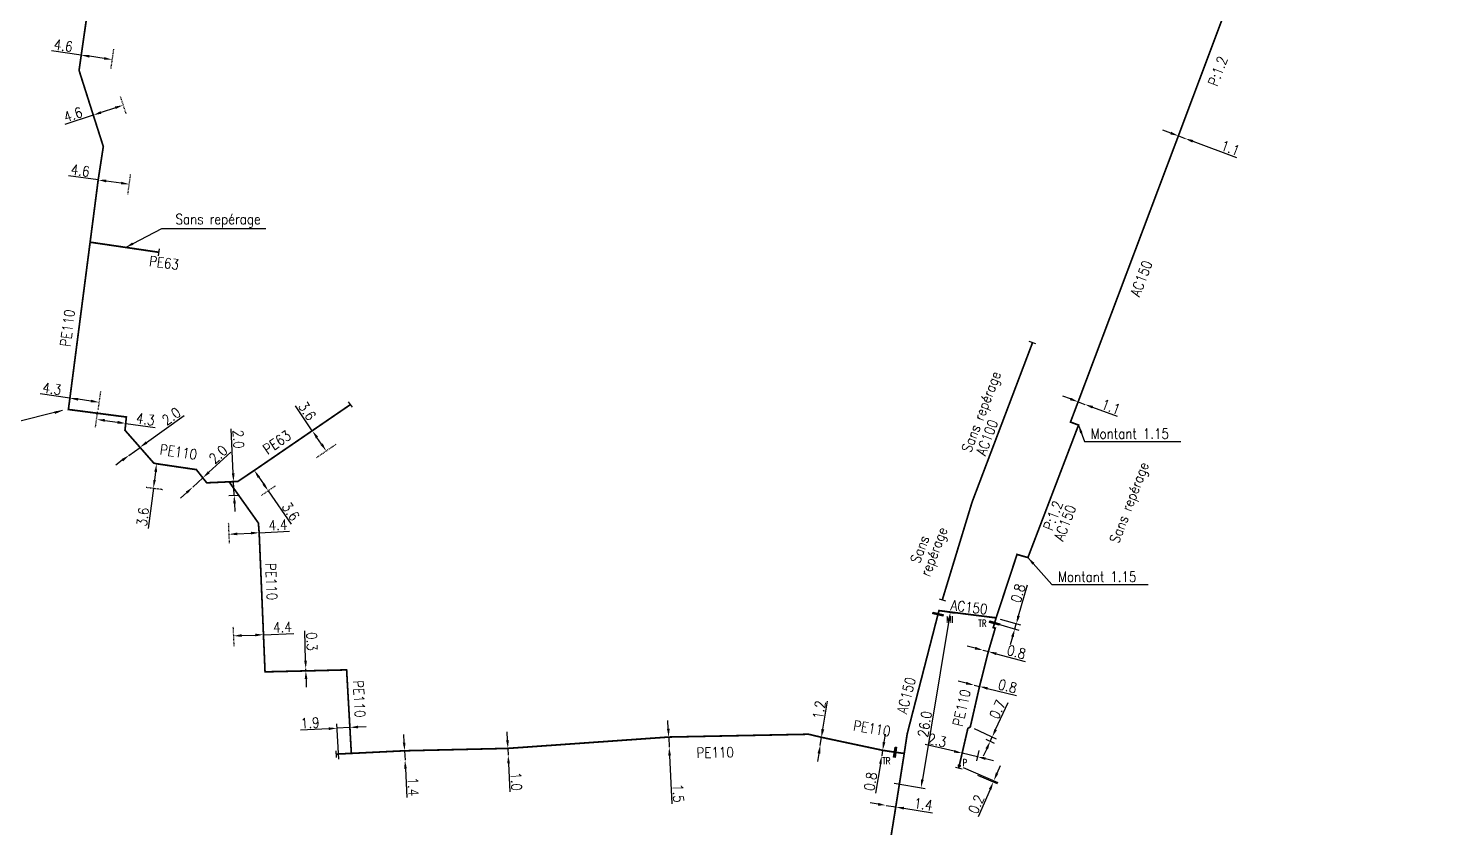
# Model space of a CAD drawing. Header units: millimetres. Extents: x 113999 to 115000, y 123996 to 125006.
# Drawn here: x 114332.1 to 114540.8, y 124607 to 124723.9 of the extents above; entities that cross this region are included whole.
import ezdxf
from ezdxf.enums import TextEntityAlignment as Align

# ---------------------------------------------------------------- set-up
doc = ezdxf.new("R2010")
doc.units = ezdxf.units.MM
doc.header["$PDMODE"] = 34
for name, pattern in [('DASHED', [0.75, 0.5, -0.25]), ('L_25_AP', [2000, 1000, 1000]), ('L_25_PE', [2000, 1000, 1000])]:
    doc.linetypes.add(name, pattern=pattern)
doc.layers.get('0').update_dxf_attribs({"linetype": 'CONTINUOUS'})
doc.layers.get('Defpoints').update_dxf_attribs({"linetype": 'CONTINUOUS'})
for name, color, linetype in [('L_150', 1, 'CONTINUOUS'), ('L_300', 7, 'CONTINUOUS'), ('L_340', 7, 'CONTINUOUS')]:
    doc.layers.add(name, color=color, linetype=linetype)
doc.styles.add('G_ROMANS', font='ROMANS.SHX', dxfattribs={"width": 0.75})
doc.styles.get("Standard").update_dxf_attribs({"font": 'romans.shx', "width": 0.85})
doc.dimstyles.get("Standard").update_dxf_attribs({"dimtxt": 1.5, "dimasz": 1.2, "dimexe": 0.625, "dimexo": 0.625, "dimgap": 0.25, "dimtad": 1, "dimdec": 1, "dimzin": 0, "dimdsep": 46, "dimtxsty": 'Standard', "dimcen": -0.5, "dimadec": 0, "dimazin": 0, "dimtfac": 1, "dimtdec": 1, "dimtmove": 0, "dimatfit": 3, "dimfxl": 0, "dimtolj": 1, "dimtzin": 0, "dimarcsym": 0})

# ---------------------------------------------------------------- blocks, each defined once
blk = doc.blocks.new('L_340_19')
at = {"linetype": 'Continuous'}
blk.add_hatch(color=0, dxfattribs=at).paths.add_polyline_path([(0.12, 0.75), (-0.12, 0.75), (-0.12, -0.75), (0.12, -0.75)])
at = {"color": 0, "linetype": 'Continuous'}
blk.add_lwpolyline([(-0.12, 0.75), (0.12, 0.75), (0.12, -0.75), (-0.12, -0.75)], close=True, dxfattribs=at)
at = {"color": 0, "linetype": 'Continuous', "width": 0.75}
for tag, height, flags, p in [('TR', 1, 8, (0, 1.98)), ('DEF_LEG', 1.2, 3, (0, -5)), ('DEF_COUP', 1.2, 3, (0, -7.5)), ('DEF_TYPE', 1.2, 3, (0, -10))]:
    blk.add_attdef(tag, text='', height=height, dxfattribs=dict(at, flags=flags)).set_placement(p, align=Align.MIDDLE)
blk = doc.blocks.new('*D99')
at = {"layer": 'Defpoints', "color": 0, "linetype": 'Continuous', "transparency": 16777216}
for p in [(114500.4, 124708.15), (114501.39, 124707.78), (114501.39, 124707.78)]:
    blk.add_point(p, dxfattribs=at)
at = {"layer": 'L_150', "color": 0, "linetype": 'Continuous', "lineweight": -2, "transparency": 16777216}
for p, q in [((114499.28, 124708.57), (114498.15, 124708.99)), ((114500.4, 124708.15), (114501.39, 124707.78)), ((114502.51, 124707.36), (114508.9, 124704.97))]:
    blk.add_line(p, q, dxfattribs=at)
at = {"layer": 'L_150', "color": 0, "linetype": 'Continuous', "transparency": 16777216}
for points in [[(114499.35, 124708.76), (114499.21, 124708.38), (114500.4, 124708.15)], [(114502.58, 124707.55), (114502.44, 124707.17), (114501.39, 124707.78)]]:
    blk.add_solid(points, dxfattribs=at)
at = {"layer": 'L_150', "color": 0, "linetype": 'Continuous', "transparency": 16777216, "insert": (114508.02, 124706.37), "char_height": 1.5, "attachment_point": 5, "rotation": 339.5306}
blk.add_mtext('\\A1;1.1', dxfattribs=at)
blk = doc.blocks.new('*D100')
at = {"layer": 'Defpoints', "color": 0, "linetype": 'Continuous', "transparency": 16777216}
for p in [(114485.73, 124669.24), (114486.71, 124668.87), (114486.71, 124668.87)]:
    blk.add_point(p, dxfattribs=at)
at = {"layer": 'L_150', "color": 0, "linetype": 'Continuous', "lineweight": -2, "transparency": 16777216}
for p, q in [((114484.6, 124669.66), (114483.48, 124670.07)), ((114485.73, 124669.24), (114486.71, 124668.87)), ((114487.84, 124668.45), (114491.42, 124667.12))]:
    blk.add_line(p, q, dxfattribs=at)
at = {"layer": 'L_150', "color": 0, "linetype": 'Continuous', "transparency": 16777216}
for points in [[(114484.67, 124669.84), (114484.53, 124669.47), (114485.73, 124669.24)], [(114487.91, 124668.64), (114487.77, 124668.27), (114486.71, 124668.87)]]:
    blk.add_solid(points, dxfattribs=at)
at = {"layer": 'L_150', "color": 0, "linetype": 'Continuous', "transparency": 16777216, "insert": (114490.54, 124668.51), "char_height": 1.5, "attachment_point": 5, "rotation": 339.5904}
blk.add_mtext('\\A1;1.1', dxfattribs=at)
blk = doc.blocks.new('*D101')
at = {"layer": 'Defpoints', "color": 0, "linetype": 'Continuous', "transparency": 16777216}
for p in [(114473.5, 124636.87), (114473.73, 124637.63), (114476.46, 124636.01)]:
    blk.add_point(p, dxfattribs=at)
at = {"layer": 'L_150', "color": 0, "linetype": 'Continuous', "lineweight": -2, "transparency": 16777216}
for p, q in [((114477.01, 124637.92), (114478.34, 124642.47)), ((114474.1, 124636.69), (114477.06, 124635.83)), ((114474.32, 124637.45), (114477.28, 124636.59)), ((114476.46, 124636.01), (114476.68, 124636.77)), ((114476.12, 124634.85), (114475.78, 124633.7))]:
    blk.add_line(p, q, dxfattribs=at)
at = {"layer": 'L_150', "color": 0, "linetype": 'Continuous', "transparency": 16777216}
for points in [[(114476.82, 124637.98), (114477.21, 124637.86), (114476.68, 124636.77)], [(114475.93, 124634.91), (114476.31, 124634.8), (114476.46, 124636.01)]]:
    blk.add_solid(points, dxfattribs=at)
at = {"layer": 'L_150', "color": 0, "linetype": 'Continuous', "transparency": 16777216, "insert": (114476.94, 124641.23), "char_height": 1.5, "attachment_point": 5, "rotation": 73.7339}
blk.add_mtext('\\A1;0.8', dxfattribs=at)
blk = doc.blocks.new('*D102')
at = {"layer": 'Defpoints', "color": 0, "linetype": 'Continuous', "transparency": 16777216}
for p in [(114465.36, 124638.69), (114458.18, 124613.53), (114462.74, 124612.77)]:
    blk.add_point(p, dxfattribs=at)
at = {"layer": 'L_150', "color": 0, "linetype": 'Continuous', "lineweight": -2, "transparency": 16777216}
for p, q in [((114465.98, 124638.59), (114467.64, 124638.31)), ((114466.82, 124637.23), (114462.94, 124613.96)), ((114458.8, 124613.43), (114463.36, 124612.67))]:
    blk.add_line(p, q, dxfattribs=at)
at = {"layer": 'L_150', "color": 0, "linetype": 'Continuous', "transparency": 16777216}
for points in [[(114466.63, 124637.27), (114467.02, 124637.2), (114467.02, 124638.42)], [(114462.74, 124613.99), (114463.13, 124613.92), (114462.74, 124612.77)]]:
    blk.add_solid(points, dxfattribs=at)
at = {"layer": 'L_150', "color": 0, "linetype": 'Continuous', "transparency": 16777216, "insert": (114463.28, 124622.08), "char_height": 1.5, "attachment_point": 5, "rotation": 80.5178}
blk.add_mtext('\\A1;26.0', dxfattribs=at)
blk = doc.blocks.new('*D103')
at = {"layer": 'Defpoints', "color": 0, "linetype": 'Continuous', "transparency": 16777216}
for p in [(114457.65, 124610.18), (114457.65, 124610.18), (114459.04, 124609.96)]:
    blk.add_point(p, dxfattribs=at)
at = {"layer": 'L_150', "color": 0, "linetype": 'Continuous', "lineweight": -2, "transparency": 16777216}
for p, q in [((114456.47, 124610.37), (114455.28, 124610.55)), ((114457.65, 124610.18), (114459.04, 124609.96)), ((114460.22, 124609.78), (114464.42, 124609.12))]:
    blk.add_line(p, q, dxfattribs=at)
at = {"layer": 'L_150', "color": 0, "linetype": 'Continuous', "transparency": 16777216}
for points in [[(114456.5, 124610.56), (114456.44, 124610.17), (114457.65, 124610.18)], [(114460.25, 124609.98), (114460.19, 124609.58), (114459.04, 124609.96)]]:
    blk.add_solid(points, dxfattribs=at)
at = {"layer": 'L_150', "color": 0, "linetype": 'Continuous', "transparency": 16777216, "insert": (114463.07, 124610.35), "char_height": 1.5, "attachment_point": 5, "rotation": 351.0971}
blk.add_mtext('\\A1;1.4', dxfattribs=at)
blk = doc.blocks.new('L_340_07')
at = {"color": 0, "linetype": 'Continuous', "const_width": 0.25, "flags": 128}
blk.add_lwpolyline([(0, 0), (0.35, 0)], dxfattribs=at)
at = {"color": 0, "linetype": 'Continuous', "flags": 128}
blk.add_lwpolyline([(0.35, -0.5), (0.35, 0.5)], dxfattribs=at)
at = {"color": 0, "linetype": 'Continuous', "width": 0.75, "flags": 3}
for tag, p in [('DEF_LEG', (0.72, -3.47)), ('DEF_COUP', (0.72, -5.97)), ('DEF_TYPE', (0.72, -8.47))]:
    blk.add_attdef(tag, text='', height=1.2, dxfattribs=at).set_placement(p, align=Align.MIDDLE)
blk = doc.blocks.new('L_340_16')
at = {"linetype": 'Continuous'}
blk.add_hatch(color=0, dxfattribs=at).paths.add_polyline_path([(0.125, 0.75), (-0.125, 0.75), (-0.125, -0.75), (0.125, -0.75)])
at = {"color": 0, "linetype": 'Continuous'}
blk.add_lwpolyline([(-0.125, 0.75), (0.125, 0.75), (0.125, -0.75), (-0.125, -0.75)], close=True, dxfattribs=at)
at = {"color": 0, "linetype": 'Continuous', "width": 0.75}
for tag, height, flags, p in [('MI', 1, 8, (0, 2.5)), ('DEF_LEG', 1.2, 3, (0, -5)), ('DEF_COUP', 1.2, 3, (0, -7.5)), ('DEF_TYPE', 1.2, 3, (0, -10))]:
    blk.add_attdef(tag, text='', height=height, dxfattribs=dict(at, flags=flags)).set_placement(p, align=Align.MIDDLE)
blk = doc.blocks.new('*D182')
at = {"layer": 'Defpoints', "color": 0, "linetype": 'Continuous', "ltscale": 0.5, "transparency": 16777216}
for p in [(114448.17, 124620.15), (114447.98, 124618.96), (114447.98, 124618.96)]:
    blk.add_point(p, dxfattribs=at)
at = {"layer": 'L_150', "color": 0, "linetype": 'Continuous', "lineweight": -2, "ltscale": 0.5, "transparency": 16777216}
for p, q in [((114448.37, 124621.33), (114449.06, 124625.46)), ((114447.98, 124618.96), (114448.17, 124620.15)), ((114447.78, 124617.78), (114447.58, 124616.6))]:
    blk.add_line(p, q, dxfattribs=at)
at = {"layer": 'L_150', "color": 0, "linetype": 'Continuous', "ltscale": 0.5, "transparency": 16777216}
for points in [[(114448.17, 124621.36), (114448.57, 124621.3), (114448.17, 124620.15)], [(114447.58, 124617.81), (114447.98, 124617.75), (114447.98, 124618.96)]]:
    blk.add_solid(points, dxfattribs=at)
at = {"layer": 'L_150', "color": 0, "linetype": 'Continuous', "ltscale": 0.5, "transparency": 16777216, "insert": (114447.83, 124624.15), "char_height": 1.5, "attachment_point": 5, "rotation": 80.5178}
blk.add_mtext('\\A1;1.2', dxfattribs=at)
blk = doc.blocks.new('*D183')
at = {"layer": 'Defpoints', "color": 0, "linetype": 'Continuous', "transparency": 16777216}
for p in [(114457.12, 124618.25), (114456.99, 124617.46), (114456.99, 124617.46)]:
    blk.add_point(p, dxfattribs=at)
at = {"layer": 'L_150', "color": 0, "linetype": 'Continuous', "lineweight": -2, "transparency": 16777216}
for p, q in [((114457.32, 124619.43), (114457.52, 124620.61)), ((114457.12, 124618.25), (114456.99, 124617.46)), ((114456.79, 124616.27), (114456.07, 124611.96))]:
    blk.add_line(p, q, dxfattribs=at)
at = {"layer": 'L_150', "color": 0, "linetype": 'Continuous', "transparency": 16777216}
for points in [[(114457.12, 124619.46), (114457.52, 124619.4), (114457.12, 124618.25)], [(114456.6, 124616.31), (114456.99, 124616.24), (114456.99, 124617.46)]]:
    blk.add_solid(points, dxfattribs=at)
at = {"layer": 'L_150', "color": 0, "linetype": 'Continuous', "transparency": 16777216, "insert": (114455.35, 124613.69), "char_height": 1.5, "attachment_point": 5, "rotation": 80.5178}
blk.add_mtext('\\A1;0.8', dxfattribs=at)
blk = doc.blocks.new('*D184')
at = {"layer": 'Defpoints', "color": 0, "linetype": 'Continuous', "ltscale": 0.5, "transparency": 16777216}
for p in [(114402.27, 124618.53), (114402.32, 124617.53), (114402.32, 124617.53)]:
    blk.add_point(p, dxfattribs=at)
at = {"layer": 'L_150', "color": 0, "linetype": 'Continuous', "lineweight": -2, "ltscale": 0.5, "transparency": 16777216}
for p, q in [((114402.21, 124619.73), (114402.15, 124620.93)), ((114402.27, 124618.53), (114402.32, 124617.53)), ((114402.37, 124616.33), (114402.58, 124612.15))]:
    blk.add_line(p, q, dxfattribs=at)
at = {"layer": 'L_150', "color": 0, "linetype": 'Continuous', "ltscale": 0.5, "transparency": 16777216}
for points in [[(114402.41, 124619.74), (114402.01, 124619.72), (114402.27, 124618.53)], [(114402.57, 124616.34), (114402.17, 124616.32), (114402.32, 124617.53)]]:
    blk.add_solid(points, dxfattribs=at)
at = {"layer": 'L_150', "color": 0, "linetype": 'Continuous', "ltscale": 0.5, "transparency": 16777216, "insert": (114403.51, 124613.69), "char_height": 1.5, "attachment_point": 5, "rotation": 272.8216}
blk.add_mtext('\\A1;1.0', dxfattribs=at)
blk = doc.blocks.new('*D185')
at = {"layer": 'Defpoints', "color": 0, "linetype": 'Continuous', "ltscale": 0.5, "transparency": 16777216}
for p in [(114425.81, 124620.19), (114425.88, 124618.69), (114425.88, 124618.69)]:
    blk.add_point(p, dxfattribs=at)
at = {"layer": 'L_150', "color": 0, "linetype": 'Continuous', "lineweight": -2, "ltscale": 0.5, "transparency": 16777216}
for p, q in [((114425.75, 124621.39), (114425.69, 124622.59)), ((114425.81, 124620.19), (114425.88, 124618.69)), ((114425.94, 124617.49), (114426.27, 124610.43))]:
    blk.add_line(p, q, dxfattribs=at)
at = {"layer": 'L_150', "color": 0, "linetype": 'Continuous', "ltscale": 0.5, "transparency": 16777216}
for points in [[(114425.95, 124621.4), (114425.55, 124621.38), (114425.81, 124620.19)], [(114426.14, 124617.5), (114425.74, 124617.48), (114425.88, 124618.69)]]:
    blk.add_solid(points, dxfattribs=at)
at = {"layer": 'L_150', "color": 0, "linetype": 'Continuous', "ltscale": 0.5, "transparency": 16777216, "insert": (114427.2, 124611.97), "char_height": 1.5, "attachment_point": 5, "rotation": 272.7178}
blk.add_mtext('\\A1;1.5', dxfattribs=at)
blk = doc.blocks.new('*D186')
at = {"layer": 'Defpoints', "color": 0, "linetype": 'Continuous', "ltscale": 0.5, "transparency": 16777216}
for p in [(114387.15, 124618.18), (114387.22, 124616.79), (114387.22, 124616.79)]:
    blk.add_point(p, dxfattribs=at)
at = {"layer": 'L_150', "color": 0, "linetype": 'Continuous', "lineweight": -2, "ltscale": 0.5, "transparency": 16777216}
for p, q in [((114387.09, 124619.38), (114387.03, 124620.58)), ((114386.53, 124618.15), (114386.53, 124618.15)), ((114387.15, 124618.18), (114387.22, 124616.79)), ((114386.59, 124616.76), (114386.59, 124616.76)), ((114387.28, 124615.59), (114387.49, 124611.34))]:
    blk.add_line(p, q, dxfattribs=at)
at = {"layer": 'L_150', "color": 0, "linetype": 'Continuous', "ltscale": 0.5, "transparency": 16777216}
for points in [[(114387.29, 124619.39), (114386.89, 124619.37), (114387.15, 124618.18)], [(114387.48, 124615.6), (114387.08, 124615.58), (114387.22, 124616.79)]]:
    blk.add_solid(points, dxfattribs=at)
at = {"layer": 'L_150', "color": 0, "linetype": 'Continuous', "ltscale": 0.5, "transparency": 16777216, "insert": (114388.41, 124612.92), "char_height": 1.5, "attachment_point": 5, "rotation": 272.8216}
blk.add_mtext('\\A1;1.4', dxfattribs=at)
blk = doc.blocks.new('*D187')
at = {"layer": 'Defpoints', "color": 0, "linetype": 'Continuous', "ltscale": 0.5, "transparency": 16777216}
for p in [(114378.67, 124630.02), (114377.25, 124621.48), (114377.55, 124616.31)]:
    blk.add_point(p, dxfattribs=at)
at = {"layer": 'L_150', "color": 0, "linetype": 'Continuous', "lineweight": -2, "ltscale": 0.5, "transparency": 16777216}
for p, q in [((114378.7, 124629.4), (114379.19, 124620.97)), ((114377.51, 124616.93), (114377.22, 124622.11)), ((114380.35, 124621.66), (114381.55, 124621.73)), ((114376.05, 124621.41), (114371.93, 124621.18)), ((114379.15, 124621.59), (114377.25, 124621.48))]:
    blk.add_line(p, q, dxfattribs=at)
at = {"layer": 'L_150', "color": 0, "linetype": 'Continuous', "ltscale": 0.5, "transparency": 16777216}
for points in [[(114380.34, 124621.86), (114380.36, 124621.46), (114379.15, 124621.59)], [(114376.04, 124621.61), (114376.07, 124621.21), (114377.25, 124621.48)]]:
    blk.add_solid(points, dxfattribs=at)
at = {"layer": 'L_150', "color": 0, "linetype": 'Continuous', "ltscale": 0.5, "transparency": 16777216, "insert": (114373.33, 124622.26), "char_height": 1.5, "attachment_point": 5, "rotation": 3.2629}
blk.add_mtext('\\A1;1.9', dxfattribs=at)
blk = doc.blocks.new('*D188')
at = {"layer": 'Defpoints', "color": 0, "linetype": 'Continuous', "ltscale": 0.5, "transparency": 16777216}
for p in [(114372.69, 124630.17), (114372.69, 124630.17), (114372.7, 124629.87)]:
    blk.add_point(p, dxfattribs=at)
at = {"layer": 'L_150', "color": 0, "linetype": 'Continuous', "lineweight": -2, "ltscale": 0.5, "transparency": 16777216}
for p, q in [((114372.66, 124631.37), (114372.55, 124635.74)), ((114372.7, 124629.87), (114372.69, 124630.17)), ((114372.73, 124628.67), (114372.76, 124627.48))]:
    blk.add_line(p, q, dxfattribs=at)
at = {"layer": 'L_150', "color": 0, "linetype": 'Continuous', "ltscale": 0.5, "transparency": 16777216}
for points in [[(114372.86, 124631.38), (114372.46, 124631.37), (114372.69, 124630.17)], [(114372.93, 124628.68), (114372.53, 124628.67), (114372.7, 124629.87)]]:
    blk.add_solid(points, dxfattribs=at)
at = {"layer": 'L_150', "color": 0, "linetype": 'Continuous', "ltscale": 0.5, "transparency": 16777216, "insert": (114373.59, 124634.18), "char_height": 1.5, "attachment_point": 5, "rotation": 271.4111}
blk.add_mtext('\\A1;0.3', dxfattribs=at)
blk = doc.blocks.new('*D191')
at = {"layer": 'Defpoints', "color": 0, "linetype": 'Continuous', "ltscale": 0.5, "transparency": 16777216}
for p in [(114339.83, 124719.97), (114344.38, 124719.31), (114344.38, 124719.31)]:
    blk.add_point(p, dxfattribs=at)
at = {"layer": 'L_150', "color": 0, "linetype": 'Continuous', "lineweight": -2, "ltscale": 0.5, "transparency": 16777216}
for p, q in [((114339.83, 124719.97), (114335.5, 124720.59)), ((114339.92, 124720.59), (114339.92, 124720.59)), ((114343.19, 124719.48), (114341.02, 124719.8)), ((114344.47, 124719.93), (114344.47, 124719.93))]:
    blk.add_line(p, q, dxfattribs=at)
at = {"layer": 'L_150', "color": 0, "linetype": 'Continuous', "ltscale": 0.5, "transparency": 16777216}
for points in [[(114341.04, 124719.99), (114340.99, 124719.6), (114339.83, 124719.97)], [(114343.22, 124719.68), (114343.16, 124719.29), (114344.38, 124719.31)]]:
    blk.add_solid(points, dxfattribs=at)
at = {"layer": 'L_150', "color": 0, "linetype": 'Continuous', "ltscale": 0.5, "transparency": 16777216, "insert": (114337.21, 124721.35), "char_height": 1.5, "attachment_point": 5, "rotation": 351.8241}
blk.add_mtext('\\A1;4.6', dxfattribs=at)
blk = doc.blocks.new('*D192')
at = {"layer": 'Defpoints', "color": 0, "linetype": 'Continuous', "ltscale": 0.5, "transparency": 16777216}
for p in [(114345.96, 124712.64), (114345.96, 124712.64), (114341.59, 124711.2)]:
    blk.add_point(p, dxfattribs=at)
at = {"layer": 'L_150', "color": 0, "linetype": 'Continuous', "lineweight": -2, "ltscale": 0.5, "transparency": 16777216}
for p, q in [((114344.82, 124712.27), (114342.73, 124711.58)), ((114341.59, 124711.2), (114337.44, 124709.82))]:
    blk.add_line(p, q, dxfattribs=at)
at = {"layer": 'L_150', "color": 0, "linetype": 'Continuous', "ltscale": 0.5, "transparency": 16777216}
for points in [[(114342.67, 124711.77), (114342.79, 124711.39), (114341.59, 124711.2)], [(114344.76, 124712.46), (114344.88, 124712.08), (114345.96, 124712.64)]]:
    blk.add_solid(points, dxfattribs=at)
at = {"layer": 'L_150', "color": 0, "linetype": 'Continuous', "ltscale": 0.5, "transparency": 16777216, "insert": (114338.63, 124711.27), "char_height": 1.5, "attachment_point": 5, "rotation": 18.3134}
blk.add_mtext('\\A1;4.6', dxfattribs=at)
blk = doc.blocks.new('*D193')
at = {"layer": 'Defpoints', "color": 0, "linetype": 'Continuous', "ltscale": 0.5, "transparency": 16777216}
for p in [(114342.31, 124701.71), (114346.86, 124701.08), (114346.86, 124701.08)]:
    blk.add_point(p, dxfattribs=at)
at = {"layer": 'L_150', "color": 0, "linetype": 'Continuous', "lineweight": -2, "ltscale": 0.5, "transparency": 16777216}
for p, q in [((114342.31, 124701.71), (114337.98, 124702.31)), ((114342.39, 124702.33), (114342.39, 124702.33)), ((114345.67, 124701.24), (114343.5, 124701.54)), ((114346.95, 124701.7), (114346.95, 124701.7))]:
    blk.add_line(p, q, dxfattribs=at)
at = {"layer": 'L_150', "color": 0, "linetype": 'Continuous', "ltscale": 0.5, "transparency": 16777216}
for points in [[(114343.52, 124701.74), (114343.47, 124701.35), (114342.31, 124701.71)], [(114345.7, 124701.44), (114345.65, 124701.04), (114346.86, 124701.08)]]:
    blk.add_solid(points, dxfattribs=at)
at = {"layer": 'L_150', "color": 0, "linetype": 'Continuous', "ltscale": 0.5, "transparency": 16777216, "insert": (114339.69, 124703.08), "char_height": 1.5, "attachment_point": 5, "rotation": 352.0999}
blk.add_mtext('\\A1;4.6', dxfattribs=at)
blk = doc.blocks.new('*D194')
at = {"layer": 'Defpoints', "color": 0, "linetype": 'Continuous', "ltscale": 0.5, "transparency": 16777216}
for p in [(114338.17, 124669.78), (114342.43, 124669.18), (114342.43, 124669.18)]:
    blk.add_point(p, dxfattribs=at)
at = {"layer": 'L_150', "color": 0, "linetype": 'Continuous', "lineweight": -2, "ltscale": 0.5, "transparency": 16777216}
for p, q in [((114338.17, 124669.78), (114333.84, 124670.39)), ((114341.24, 124669.35), (114339.36, 124669.61))]:
    blk.add_line(p, q, dxfattribs=at)
at = {"layer": 'L_150', "color": 0, "linetype": 'Continuous', "ltscale": 0.5, "transparency": 16777216}
for points in [[(114339.39, 124669.81), (114339.33, 124669.41), (114338.17, 124669.78)], [(114341.27, 124669.55), (114341.21, 124669.15), (114342.43, 124669.18)]]:
    blk.add_solid(points, dxfattribs=at)
at = {"layer": 'L_150', "color": 0, "linetype": 'Continuous', "ltscale": 0.5, "transparency": 16777216, "insert": (114335.55, 124671.16), "char_height": 1.5, "attachment_point": 5, "rotation": 352.0105}
blk.add_mtext('\\A1;4.3', dxfattribs=at)
blk = doc.blocks.new('*D195')
at = {"layer": 'Defpoints', "color": 0, "linetype": 'Continuous', "ltscale": 0.5, "transparency": 16777216}
for p in [(114342.08, 124666.68), (114342.08, 124666.68), (114346.34, 124666.08)]:
    blk.add_point(p, dxfattribs=at)
at = {"layer": 'L_150', "color": 0, "linetype": 'Continuous', "lineweight": -2, "ltscale": 0.5, "transparency": 16777216}
for p, q in [((114343.27, 124666.51), (114345.15, 124666.25)), ((114346.34, 124666.08), (114350.66, 124665.48))]:
    blk.add_line(p, q, dxfattribs=at)
at = {"layer": 'L_150', "color": 0, "linetype": 'Continuous', "ltscale": 0.5, "transparency": 16777216}
for points in [[(114343.29, 124666.71), (114343.24, 124666.32), (114342.08, 124666.68)], [(114345.18, 124666.45), (114345.12, 124666.05), (114346.34, 124666.08)]]:
    blk.add_solid(points, dxfattribs=at)
at = {"layer": 'L_150', "color": 0, "linetype": 'Continuous', "ltscale": 0.5, "transparency": 16777216, "insert": (114349.23, 124666.69), "char_height": 1.5, "attachment_point": 5, "rotation": 352.0105}
blk.add_mtext('\\A1;4.3', dxfattribs=at)
blk = doc.blocks.new('*D196')
at = {"layer": 'Defpoints', "color": 0, "linetype": 'Continuous', "transparency": 16777216}
for p in [(114346.81, 124661.4), (114346.81, 124661.4), (114348.43, 124662.58)]:
    blk.add_point(p, dxfattribs=at)
at = {"layer": 'L_150', "color": 0, "linetype": 'Continuous', "lineweight": -2, "transparency": 16777216}
for p, q in [((114349.4, 124663.28), (114354.88, 124667.25)), ((114346.81, 124661.4), (114348.43, 124662.58)), ((114345.84, 124660.7), (114344.87, 124659.99))]:
    blk.add_line(p, q, dxfattribs=at)
at = {"layer": 'L_150', "color": 0, "linetype": 'Continuous', "transparency": 16777216}
for points in [[(114349.28, 124663.44), (114349.52, 124663.12), (114348.43, 124662.58)], [(114345.72, 124660.86), (114345.96, 124660.54), (114346.81, 124661.4)]]:
    blk.add_solid(points, dxfattribs=at)
at = {"layer": 'L_150', "color": 0, "linetype": 'Continuous', "transparency": 16777216, "insert": (114353.01, 124667.13), "char_height": 1.5, "attachment_point": 5, "rotation": 35.9442}
blk.add_mtext('\\A1;2.0', dxfattribs=at)
blk = doc.blocks.new('*D197')
at = {"layer": 'Defpoints', "color": 0, "linetype": 'Continuous', "ltscale": 0.5, "transparency": 16777216}
for p in [(114350.86, 124660.18), (114350.4, 124656.61), (114350.4, 124656.61)]:
    blk.add_point(p, dxfattribs=at)
at = {"layer": 'L_150', "color": 0, "linetype": 'Continuous', "lineweight": -2, "ltscale": 0.5, "transparency": 16777216}
for p, q in [((114350.71, 124658.99), (114350.55, 124657.8)), ((114350.4, 124656.61), (114349.63, 124650.71))]:
    blk.add_line(p, q, dxfattribs=at)
at = {"layer": 'L_150', "color": 0, "linetype": 'Continuous', "ltscale": 0.5, "transparency": 16777216}
for points in [[(114350.51, 124659.02), (114350.91, 124658.97), (114350.86, 124660.18)], [(114350.36, 124657.83), (114350.75, 124657.78), (114350.4, 124656.61)]]:
    blk.add_solid(points, dxfattribs=at)
at = {"layer": 'L_150', "color": 0, "linetype": 'Continuous', "ltscale": 0.5, "transparency": 16777216, "insert": (114348.84, 124652.41), "char_height": 1.5, "attachment_point": 5, "rotation": 82.5595}
blk.add_mtext('\\A1;3.6', dxfattribs=at)
blk = doc.blocks.new('*D198')
at = {"layer": 'Defpoints', "color": 0, "linetype": 'Continuous', "transparency": 16777216}
for p in [(114357.62, 124658.12), (114356.15, 124656.77), (114356.15, 124656.77)]:
    blk.add_point(p, dxfattribs=at)
at = {"layer": 'L_150', "color": 0, "linetype": 'Continuous', "lineweight": -2, "transparency": 16777216}
for p, q in [((114358.5, 124658.93), (114361.72, 124661.89)), ((114356.15, 124656.77), (114357.62, 124658.12)), ((114355.26, 124655.96), (114354.38, 124655.14))]:
    blk.add_line(p, q, dxfattribs=at)
at = {"layer": 'L_150', "color": 0, "linetype": 'Continuous', "transparency": 16777216}
for points in [[(114358.37, 124659.08), (114358.64, 124658.79), (114357.62, 124658.12)], [(114355.13, 124656.1), (114355.4, 124655.81), (114356.15, 124656.77)]]:
    blk.add_solid(points, dxfattribs=at)
at = {"layer": 'L_150', "color": 0, "linetype": 'Continuous', "transparency": 16777216, "insert": (114359.88, 124661.55), "char_height": 1.5, "attachment_point": 5, "rotation": 42.5787}
blk.add_mtext('\\A1;2.0', dxfattribs=at)
blk = doc.blocks.new('*D199')
at = {"layer": 'Defpoints', "color": 0, "linetype": 'Continuous', "ltscale": 0.5, "transparency": 16777216}
for p in [(114360.7, 124657.5), (114360.79, 124655.5), (114362.21, 124655.57)]:
    blk.add_point(p, dxfattribs=at)
at = {"layer": 'L_150', "color": 0, "linetype": 'Continuous', "lineweight": -2, "ltscale": 0.5, "transparency": 16777216}
for p, q in [((114362.07, 124658.76), (114361.77, 124665.3)), ((114361.33, 124657.53), (114362.75, 124657.59)), ((114362.21, 124655.57), (114362.12, 124657.57)), ((114361.42, 124655.53), (114362.84, 124655.6)), ((114362.27, 124654.37), (114362.32, 124653.17))]:
    blk.add_line(p, q, dxfattribs=at)
at = {"layer": 'L_150', "color": 0, "linetype": 'Continuous', "ltscale": 0.5, "transparency": 16777216}
for points in [[(114362.27, 124658.77), (114361.87, 124658.76), (114362.12, 124657.57)], [(114362.47, 124654.38), (114362.07, 124654.36), (114362.21, 124655.57)]]:
    blk.add_solid(points, dxfattribs=at)
at = {"layer": 'L_150', "color": 0, "linetype": 'Continuous', "ltscale": 0.5, "transparency": 16777216, "insert": (114362.84, 124663.76), "char_height": 1.5, "attachment_point": 5, "rotation": 272.6305}
blk.add_mtext('\\A1;2.0', dxfattribs=at)
blk = doc.blocks.new('*D200')
at = {"layer": 'Defpoints', "color": 0, "linetype": 'Continuous', "ltscale": 0.5, "transparency": 16777216}
for p in [(114365.15, 124659.2), (114367.19, 124656.23), (114367.19, 124656.23)]:
    blk.add_point(p, dxfattribs=at)
at = {"layer": 'L_150', "color": 0, "linetype": 'Continuous', "lineweight": -2, "ltscale": 0.5, "transparency": 16777216}
for p, q in [((114365.83, 124658.21), (114366.51, 124657.22)), ((114367.19, 124656.23), (114370.56, 124651.32))]:
    blk.add_line(p, q, dxfattribs=at)
at = {"layer": 'L_150', "color": 0, "linetype": 'Continuous', "ltscale": 0.5, "transparency": 16777216}
for points in [[(114366, 124658.32), (114365.67, 124658.1), (114365.15, 124659.2)], [(114366.68, 124657.33), (114366.35, 124657.11), (114367.19, 124656.23)]]:
    blk.add_solid(points, dxfattribs=at)
at = {"layer": 'L_150', "color": 0, "linetype": 'Continuous', "ltscale": 0.5, "transparency": 16777216, "insert": (114370.49, 124653.19), "char_height": 1.5, "attachment_point": 5, "rotation": 304.4287}
blk.add_mtext('\\A1;3.6', dxfattribs=at)
blk = doc.blocks.new('*D201')
at = {"layer": 'Defpoints', "color": 0, "linetype": 'Continuous', "ltscale": 0.5, "transparency": 16777216}
for p in [(114373.65, 124665.02), (114375.68, 124662.05), (114375.68, 124662.05)]:
    blk.add_point(p, dxfattribs=at)
at = {"layer": 'L_150', "color": 0, "linetype": 'Continuous', "lineweight": -2, "ltscale": 0.5, "transparency": 16777216}
for p, q in [((114373.65, 124665.02), (114371.18, 124668.63)), ((114375.01, 124663.04), (114374.33, 124664.03))]:
    blk.add_line(p, q, dxfattribs=at)
at = {"layer": 'L_150', "color": 0, "linetype": 'Continuous', "ltscale": 0.5, "transparency": 16777216}
for points in [[(114374.49, 124664.15), (114374.16, 124663.92), (114373.65, 124665.02)], [(114375.17, 124663.16), (114374.84, 124662.93), (114375.68, 124662.05)]]:
    blk.add_solid(points, dxfattribs=at)
at = {"layer": 'L_150', "color": 0, "linetype": 'Continuous', "ltscale": 0.5, "transparency": 16777216, "insert": (114372.9, 124667.89), "char_height": 1.5, "attachment_point": 5, "rotation": 304.4287}
blk.add_mtext('\\A1;3.6', dxfattribs=at)
blk = doc.blocks.new('*D202')
at = {"layer": 'Defpoints', "color": 0, "linetype": 'Continuous', "ltscale": 0.5, "transparency": 16777216}
for p in [(114361.47, 124649.86), (114361.47, 124649.86), (114365.87, 124650.09)]:
    blk.add_point(p, dxfattribs=at)
at = {"layer": 'L_150', "color": 0, "linetype": 'Continuous', "lineweight": -2, "ltscale": 0.5, "transparency": 16777216}
for p, q in [((114362.67, 124649.92), (114364.67, 124650.03)), ((114365.87, 124650.09), (114370.29, 124650.31))]:
    blk.add_line(p, q, dxfattribs=at)
at = {"layer": 'L_150', "color": 0, "linetype": 'Continuous', "ltscale": 0.5, "transparency": 16777216}
for points in [[(114362.66, 124650.12), (114362.68, 124649.72), (114361.47, 124649.86)], [(114364.66, 124650.23), (114364.68, 124649.83), (114365.87, 124650.09)]]:
    blk.add_solid(points, dxfattribs=at)
at = {"layer": 'L_150', "color": 0, "linetype": 'Continuous', "ltscale": 0.5, "transparency": 16777216, "insert": (114368.63, 124651.23), "char_height": 1.5, "attachment_point": 5, "rotation": 2.917}
blk.add_mtext('\\A1;4.4', dxfattribs=at)
blk = doc.blocks.new('*D203')
at = {"layer": 'Defpoints', "color": 0, "linetype": 'Continuous', "ltscale": 0.5, "transparency": 16777216}
for p in [(114362.1, 124634.99), (114362.1, 124634.99), (114366.5, 124635.17)]:
    blk.add_point(p, dxfattribs=at)
at = {"layer": 'L_150', "color": 0, "linetype": 'Continuous', "lineweight": -2, "ltscale": 0.5, "transparency": 16777216}
for p, q in [((114362.07, 124635.61), (114362.07, 124635.61)), ((114363.3, 124635.04), (114365.3, 124635.12)), ((114366.47, 124635.79), (114366.47, 124635.79)), ((114366.5, 124635.17), (114370.92, 124635.35))]:
    blk.add_line(p, q, dxfattribs=at)
at = {"layer": 'L_150', "color": 0, "linetype": 'Continuous', "ltscale": 0.5, "transparency": 16777216}
for points in [[(114363.29, 124635.24), (114363.31, 124634.84), (114362.1, 124634.99)], [(114365.29, 124635.32), (114365.31, 124634.92), (114366.5, 124635.17)]]:
    blk.add_solid(points, dxfattribs=at)
at = {"layer": 'L_150', "color": 0, "linetype": 'Continuous', "ltscale": 0.5, "transparency": 16777216, "insert": (114369.27, 124636.28), "char_height": 1.5, "attachment_point": 5, "rotation": 2.3744}
blk.add_mtext('\\A1;4.4', dxfattribs=at)
blk = doc.blocks.new('*D482')
at = {"layer": 'Defpoints', "color": 0, "linetype": 'Continuous', "transparency": 16777216}
for p in [(114469.11, 124619.37), (114471.35, 124618.85), (114470.99, 124617.31)]:
    blk.add_point(p, dxfattribs=at)
at = {"layer": 'L_150', "color": 0, "linetype": 'Continuous', "lineweight": -2, "transparency": 16777216}
for p, q in [((114467.59, 124618.1), (114463.33, 124619.08)), ((114468.97, 124618.76), (114468.61, 124617.22)), ((114470.99, 124617.31), (114468.75, 124617.83)), ((114471.21, 124618.24), (114470.85, 124616.7)), ((114472.16, 124617.03), (114473.33, 124616.76))]:
    blk.add_line(p, q, dxfattribs=at)
at = {"layer": 'L_150', "color": 0, "linetype": 'Continuous', "transparency": 16777216}
for points in [[(114467.63, 124618.29), (114467.54, 124617.9), (114468.75, 124617.83)], [(114472.21, 124617.23), (114472.12, 124616.84), (114470.99, 124617.31)]]:
    blk.add_solid(points, dxfattribs=at)
at = {"layer": 'L_150', "color": 0, "linetype": 'Continuous', "transparency": 16777216, "insert": (114465.1, 124619.7), "char_height": 1.5, "attachment_point": 5, "rotation": 346.937}
blk.add_mtext('\\A1;2.3', dxfattribs=at)
blk = doc.blocks.new('*D483')
at = {"layer": 'Defpoints', "color": 0, "linetype": 'Continuous', "transparency": 16777216}
for p in [(114468.33, 124615.99), (114470.43, 124614.87), (114473.32, 124613.62)]:
    blk.add_point(p, dxfattribs=at)
at = {"layer": 'L_340', "color": 0, "linetype": 'Continuous', "lineweight": -2, "transparency": 16777216}
for p, q in [((114468.9, 124615.74), (114473.97, 124613.55)), ((114473.87, 124614.9), (114474.35, 124616.01)), ((114471, 124614.62), (114473.89, 124613.37)), ((114473.39, 124613.8), (114473.32, 124613.62)), ((114472.84, 124612.52), (114471.11, 124608.5))]:
    blk.add_line(p, q, dxfattribs=at)
at = {"layer": 'L_340', "color": 0, "linetype": 'Continuous', "transparency": 16777216}
for points in [[(114472.66, 124612.6), (114473.02, 124612.44), (114473.32, 124613.62)], [(114473.69, 124614.98), (114474.05, 124614.82), (114473.39, 124613.8)]]:
    blk.add_solid(points, dxfattribs=at)
at = {"layer": 'L_340', "color": 0, "linetype": 'Continuous', "transparency": 16777216, "insert": (114470.82, 124610.36), "char_height": 1.5, "attachment_point": 5, "rotation": 66.6484}
blk.add_mtext('\\A1;0.2', dxfattribs=at)
blk = doc.blocks.new('*D484')
at = {"layer": 'Defpoints', "color": 0, "linetype": 'Continuous', "transparency": 16777216}
for p in [(114470.52, 124627.78), (114470.52, 124627.78), (114471.3, 124627.59)]:
    blk.add_point(p, dxfattribs=at)
at = {"layer": 'L_150', "color": 0, "linetype": 'Continuous', "lineweight": -2, "transparency": 16777216}
for p, q in [((114469.36, 124628.06), (114468.19, 124628.35)), ((114470.52, 124627.78), (114471.3, 124627.59)), ((114472.47, 124627.31), (114476.72, 124626.28))]:
    blk.add_line(p, q, dxfattribs=at)
at = {"layer": 'L_150', "color": 0, "linetype": 'Continuous', "transparency": 16777216}
for points in [[(114469.4, 124628.26), (114469.31, 124627.87), (114470.52, 124627.78)], [(114472.51, 124627.51), (114472.42, 124627.12), (114471.3, 124627.59)]]:
    blk.add_solid(points, dxfattribs=at)
at = {"layer": 'L_150', "color": 0, "linetype": 'Continuous', "transparency": 16777216, "insert": (114475.41, 124627.63), "char_height": 1.5, "attachment_point": 5, "rotation": 346.3974}
blk.add_mtext('\\A1;0.8', dxfattribs=at)
blk = doc.blocks.new('*D485')
at = {"layer": 'Defpoints', "color": 0, "linetype": 'Continuous', "transparency": 16777216}
for p in [(114471.82, 124632.89), (114471.82, 124632.89), (114472.59, 124632.69)]:
    blk.add_point(p, dxfattribs=at)
at = {"layer": 'L_150', "color": 0, "linetype": 'Continuous', "lineweight": -2, "transparency": 16777216}
for p, q in [((114470.66, 124633.2), (114469.5, 124633.5)), ((114471.82, 124632.89), (114472.59, 124632.69)), ((114473.75, 124632.38), (114477.98, 124631.26))]:
    blk.add_line(p, q, dxfattribs=at)
at = {"layer": 'L_150', "color": 0, "linetype": 'Continuous', "transparency": 16777216}
for points in [[(114470.71, 124633.39), (114470.61, 124633), (114471.82, 124632.89)], [(114473.8, 124632.57), (114473.7, 124632.19), (114472.59, 124632.69)]]:
    blk.add_solid(points, dxfattribs=at)
at = {"layer": 'L_150', "color": 0, "linetype": 'Continuous', "transparency": 16777216, "insert": (114476.7, 124632.63), "char_height": 1.5, "attachment_point": 5, "rotation": 345.186}
blk.add_mtext('\\A1;0.8', dxfattribs=at)
blk = doc.blocks.new('*D486')
at = {"layer": 'Defpoints', "color": 0, "linetype": 'Continuous', "transparency": 16777216}
for p in [(114469.95, 124621.68), (114471.65, 124620.13), (114473.16, 124620.2)]:
    blk.add_point(p, dxfattribs=at)
at = {"layer": 'L_150', "color": 0, "linetype": 'Continuous', "lineweight": -2, "transparency": 16777216}
for p, q in [((114473.66, 124621.29), (114475.5, 124625.25)), ((114470.52, 124621.42), (114473.72, 124619.93)), ((114472.22, 124619.86), (114473.43, 124619.3)), ((114472.86, 124619.56), (114473.16, 124620.2)), ((114472.36, 124618.47), (114471.85, 124617.39))]:
    blk.add_line(p, q, dxfattribs=at)
at = {"layer": 'L_150', "color": 0, "linetype": 'Continuous', "transparency": 16777216}
for points in [[(114473.48, 124621.37), (114473.84, 124621.2), (114473.16, 124620.2)], [(114472.17, 124618.56), (114472.54, 124618.39), (114472.86, 124619.56)]]:
    blk.add_solid(points, dxfattribs=at)
at = {"layer": 'L_150', "color": 0, "linetype": 'Continuous', "transparency": 16777216, "insert": (114473.93, 124624.23), "char_height": 1.5, "attachment_point": 5, "rotation": 65.0923}
blk.add_mtext('\\A1;0.7', dxfattribs=at)
blk = doc.blocks.new('L_300_12')
at = {"color": 0, "linetype": 'Continuous', "const_width": 0.248, "flags": 128}
blk.add_lwpolyline([(-0.13, 0, 1), (0.13, 0, 1)], format="xyb", close=True, dxfattribs=at)
at = {"linetype": 'Continuous', "style": 'G_ROMANS', "width": 0.75}
blk.add_attdef('P', text='', height=1, dxfattribs=at).set_placement((0, 1.33), align=Align.MIDDLE_CENTER)
at = {"color": 0, "linetype": 'Continuous', "width": 0.75, "flags": 3}
for tag, p in [('DEF_LEG', (0, -5)), ('DEF_COUP', (0, -7.5)), ('DEF_TYPE', (0, -10))]:
    blk.add_attdef(tag, text='', height=1.2, dxfattribs=at).set_placement(p, align=Align.MIDDLE)

msp = doc.modelspace()

# ---------------------------------------------------------------- linework, layer by layer
at = {"layer": 'L_150', "linetype": 'L_25_AP', "ltscale": 0.5, "const_width": 0.25}
for points in [[(114523.34, 124822.52), (114529.5, 124823.21), (114531.67, 124820.47), (114533.31, 124818.42), (114534.19, 124817.33), (114537.69, 124815.6), (114540.65, 124814.13), (114537.46, 124805.79), (114535.51, 124800.69), (114531.05, 124789.04), (114528.86, 124783.31), (114526.79, 124777.75), (114516.16, 124750.11), (114500.4, 124708.15), (114485.73, 124669.24), (114484.61, 124666.28), (114485.79, 124665.84), (114478.38, 124646.45), (114476.79, 124646.91), (114473.73, 124637.63), (114473.73, 124637.63), (114473.5, 124636.87)], [(114465.95, 124640.58), (114470.22, 124654.6), (114478.93, 124677.56)], [(114473.73, 124637.63), (114465.36, 124638.69), (114460.71, 124620.64), (114460.28, 124617.79), (114459.04, 124609.96), (114456.22, 124592.51)], [(114460.28, 124617.79), (114458.94, 124617.97)]]:
    msp.add_lwpolyline(points, dxfattribs=at)
at = {"layer": 'L_150', "linetype": 'L_25_PE', "ltscale": 0.5, "const_width": 0.25}
for points in [[(114342.97, 124741.81), (114339.83, 124719.97), (114339.51, 124717.74), (114341.59, 124711.2), (114343.06, 124706.6), (114342.31, 124701.71), (114341.13, 124692.6), (114338.17, 124669.78), (114337.95, 124668.12), (114346.43, 124667.02), (114346.34, 124666.08), (114346.23, 124665.08), (114348.43, 124662.58), (114350.44, 124660.28), (114350.86, 124660.18), (114356.68, 124659.32), (114357.62, 124658.12), (114358.2, 124657.39), (114360.7, 124657.5), (114361.47, 124657.54), (114365.76, 124651.5), (114365.87, 124650.09), (114366.5, 124635.17), (114366.73, 124629.73), (114372.7, 124629.87), (114378.67, 124630.02), (114379.36, 124617.8)], [(114341.13, 124692.6), (114350.88, 124691.17)], [(114361.47, 124657.54), (114362.75, 124657.59), (114365.15, 124659.2), (114373.65, 124665.02), (114378.95, 124668.65)], [(114377.47, 124617.71), (114379.37, 124617.8), (114379.37, 124617.8), (114387.15, 124618.18), (114402.27, 124618.53), (114425.81, 124620.19), (114446.28, 124620.6), (114448.17, 124620.15), (114457.12, 124618.25), (114458.94, 124617.97)]]:
    msp.add_lwpolyline(points, dxfattribs=at)
at = {"layer": 'L_150', "color": 7, "linetype": 'DASHED', "ltscale": 0.05, "flags": 128}
for points in [[(114344.19, 124717.99), (114344.38, 124719.31), (114344.61, 124720.93)], [(114345.54, 124713.92), (114345.96, 124712.64), (114346.38, 124711.36)], [(114346.66, 124699.63), (114346.86, 124701.08), (114347.07, 124702.55)], [(114342.65, 124670.75), (114342.43, 124669.18), (114342.27, 124668.06)], [(114341.92, 124665.54), (114342.08, 124666.68), (114342.23, 124667.78)], [(114374.24, 124661.06), (114375.68, 124662.05), (114377.15, 124663.06)], [(114349.33, 124656.75), (114350.4, 124656.61), (114351.75, 124656.43)], [(114366.2, 124655.55), (114367.19, 124656.23), (114368.32, 124657)], [(114361.54, 124648.57), (114361.47, 124649.86), (114361.4, 124651.53)], [(114362.04, 124636.31), (114362.1, 124634.99), (114362.16, 124633.51)]]:
    msp.add_lwpolyline(points, dxfattribs=at)
at = {"layer": 'L_150', "linetype": 'L_25_PE', "flags": 128}
msp.add_lwpolyline([(114473.5, 124636.87, 0.25, 0.25, 0), (114473.31, 124636.21, 0.25, 0.25, 0), (114473.6, 124636.13, 0.25, 0.25, 0), (114473.46, 124635.65, 0.25, 0.25, 0), (114472.59, 124632.69, 0.25, 0.25, 0), (114471.3, 124627.59, 0.25, 0.25, 0), (114469.95, 124621.68, 0.25, 0.25, 0), (114469.59, 124621.45, 0.25, 0.25, 0), (114469.11, 124619.37, 0.25, 0.25, 0), (114468.33, 124615.99, 0, 0, 0)], format="xyseb", dxfattribs=at)

# ---------------------------------------------------------------- block references
at = {"layer": 'L_300', "ltscale": 0.5}
ref = msp.add_blockref('L_300_12', (114468.33, 124615.99), dxfattribs=at)
ref.add_attrib('P', 'P', dxfattribs={"layer": '0', "linetype": 'Continuous', "ltscale": 0.5, "height": 1, "style": 'G_ROMANS', "width": 0.75}).set_placement((114469.14, 124616.43), align=Align.MIDDLE_CENTER)
at = {"layer": 'L_340'}
for p, rotation in [((114350.88, 124691.17), 351.6566939674127), ((114478.93, 124677.56), 71.06668645717808), ((114378.95, 124668.65), 34.42868740785427), ((114465.95, 124640.58), 253.0563179143215), ((114377.47, 124617.71), 182.8216376510318), ((114468.33, 124615.99), 256.9370337858489)]:
    msp.add_blockref('L_340_07', p, dxfattribs=dict(at, rotation=rotation))
ref = msp.add_blockref('L_340_16', (114465.24, 124638.17), dxfattribs=dict(at, rotation=77.59049245172884))
ref.add_attrib('MI', 'MI', dxfattribs={"layer": '0', "color": 0, "linetype": 'Continuous', "height": 1, "width": 0.75}).set_placement((114466.96, 124637.4), align=Align.MIDDLE)
ref = msp.add_blockref('L_340_19', (114473.5, 124636.87), dxfattribs=dict(at, rotation=253.7339036870648))
ref.add_attrib('TR', 'TR', dxfattribs={"layer": '0', "color": 0, "linetype": 'Continuous', "height": 1, "width": 0.75}).set_placement((114471.72, 124636.84), align=Align.MIDDLE)
ref = msp.add_blockref('L_340_19', (114458.94, 124617.97), dxfattribs=dict(at, rotation=351.4266225244689))
ref.add_attrib('TR', 'TR', dxfattribs={"layer": '0', "color": 0, "linetype": 'Continuous', "height": 1, "width": 0.75}).set_placement((114457.66, 124616.7), align=Align.MIDDLE)

# ---------------------------------------------------------------- texts
at = {"layer": 'L_150', "linetype": 'Continuous', "ltscale": 0.5, "width": 0.85}
for s, rotation, p in [('P:1.2', 69.5306, (114506.1, 124715.29)), ('PE63', 352.6656, (114349.69, 124689.11)), ('P:1.2', 69.0928, (114481.97, 124650.26)), ('AC150', 352.7449, (114467, 124638.78))]:
    msp.add_text(s, height=1.5, rotation=rotation, dxfattribs=at).set_placement(p)
at = {"layer": 'L_150', "linetype": 'Continuous', "width": 0.85}
for s, rotation, p in [('AC150', 69.0928, (114494.7, 124684.49)), ('Sans repérage', 69.0928, (114470.02, 124661.71)), ('AC100', 69.0928, (114472.14, 124661.22)), ('Sans repérage', 69.0928, (114491.67, 124648.42)), ('AC150', 69.0928, (114483.53, 124648.74)), ('Sans', 69.0928, (114462.51, 124645.48)), ('repérage', 69.0928, (114463.98, 124643.55)), ('PE110', 273.2629, (114379.6, 124628.46)), ('AC150', 75.5676, (114460.64, 124623.48)), ('PE110', 77.1625, (114468.8, 124621.64)), ('PE110', 350.5178, (114452.74, 124621.16)), ('PE110', 1.1473, (114429.9, 124617.13))]:
    msp.add_text(s, height=1.5, rotation=rotation, dxfattribs=at).set_placement(p)
for s, rotation, p in [('PE110', 82.6175, (114337.82, 124680.03)), ('PE63', 34.4287, (114368.47, 124663.32)), ('PE110', 351.5511, (114354.07, 124661.9)), ('PE110', 272.4159, (114367.66, 124642.94))]:
    msp.add_text(s, height=1.5, rotation=rotation, dxfattribs=at).set_placement(p, align=Align.MIDDLE)
at = {"layer": 'L_150', "linetype": 'Continuous', "ltscale": 0.5, "char_height": 1.5}
for s, insert, attachment_point in [('\\A1;Sans repérage', (114366.09, 124694.73), 9), ('\\A1;Montant 1.15', (114487.55, 124665.33), 1), ('\\A1;Montant 1.15', (114482.79, 124644.4), 1)]:
    msp.add_mtext(s, dxfattribs=dict(at, insert=insert, attachment_point=attachment_point))

# ---------------------------------------------------------------- dimensions: what is measured, and where the dimension line sits
at = {"layer": 'L_150', "linetype": 'Continuous', "ltscale": 0.5}
for base, p1, p2, angle, picture, middle in [((114344.38, 124719.31), (114339.83, 124719.97), (114344.38, 124719.31), 171.8241, '*D191', (114337.07, 124720.36)), ((114345.96, 124712.64), (114341.59, 124711.2), (114345.96, 124712.64), 198.3134, '*D192', (114338.95, 124710.32)), ((114346.86, 124701.08), (114342.31, 124701.71), (114346.86, 124701.08), 172.0999, '*D193', (114339.55, 124702.09)), ((114342.43, 124669.18), (114338.17, 124669.78), (114342.43, 124669.18), 172.0105, '*D194', (114335.41, 124670.17)), ((114342.08, 124666.68), (114346.34, 124666.08), (114342.08, 124666.68), 352.0105, '*D195', (114349.09, 124665.7)), ((114375.68, 124662.05), (114373.65, 124665.02), (114375.68, 124662.05), 124.4287, '*D201', (114372.07, 124667.32)), ((114362.21, 124655.57), (114360.7, 124657.5), (114360.79, 124655.5), 92.6305, '*D199', (114361.84, 124663.72)), ((114350.4, 124656.61), (114350.86, 124660.18), (114350.4, 124656.61), 82.5595, '*D197', (114349.83, 124652.28)), ((114367.19, 124656.23), (114365.15, 124659.2), (114367.19, 124656.23), 124.4287, '*D200', (114369.66, 124652.62)), ((114361.47, 124649.86), (114365.87, 124650.09), (114361.47, 124649.86), 2.917, '*D202', (114368.68, 124650.23)), ((114362.1, 124634.99), (114366.5, 124635.17), (114362.1, 124634.99), 2.3744, '*D203', (114369.31, 124635.28)), ((114372.69, 124630.17), (114372.7, 124629.87), (114372.69, 124630.17), 271.4111, '*D188', (114372.59, 124634.16)), ((114377.25, 124621.48), (114378.67, 124630.02), (114377.55, 124616.31), 3.2629, '*D187', (114373.39, 124621.26)), ((114447.98, 124618.96), (114448.17, 124620.15), (114447.98, 124618.96), 80.5178, '*D182', (114448.82, 124623.99)), ((114425.88, 124618.69), (114425.81, 124620.19), (114425.88, 124618.69), 92.7178, '*D185', (114426.2, 124611.92)), ((114387.22, 124616.79), (114387.15, 124618.18), (114387.22, 124616.79), 92.8216, '*D186', (114387.41, 124612.87)), ((114402.32, 124617.53), (114402.27, 124618.53), (114402.32, 124617.53), 92.8216, '*D184', (114402.51, 124613.64))]:
    dim = msp.add_linear_dim(base=base, p1=p1, p2=p2, angle=angle, dimstyle='Standard', dxfattribs=at)
    dim.commit()
    dim.dimension.update_dxf_attribs({"geometry": picture, "text_midpoint": middle, "dimtype": 160})
at = {"layer": 'L_150', "linetype": 'Continuous'}
for base, p1, p2, angle, picture, middle in [((114501.3854, 124707.7812), (114500.4017, 124708.1484), (114501.3854, 124707.7812), 159.5306, '*D99', (114507.6741, 124705.4338)), ((114346.81, 124661.4), (114348.43, 124662.58), (114346.81, 124661.4), 35.9442, '*D196', (114353.6, 124666.32)), ((114356.15, 124656.77), (114357.62, 124658.12), (114356.15, 124656.77), 42.5787, '*D198', (114360.55, 124660.82)), ((114476.46, 124636.01), (114473.73, 124637.63), (114473.5, 124636.87), 73.7339, '*D101', (114477.9, 124640.95)), ((114462.74, 124612.77), (114465.36, 124638.69), (114458.18, 124613.53), 80.5178, '*D102', (114464.27, 124621.92)), ((114471.82, 124632.89), (114472.59, 124632.69), (114471.82, 124632.89), 345.186, '*D485', (114476.44, 124631.67)), ((114470.52, 124627.78), (114471.3, 124627.59), (114470.52, 124627.78), 346.3974, '*D484', (114475.18, 124626.66)), ((114473.16, 124620.2), (114471.65, 124620.13), (114469.95, 124621.68), 245.0923, '*D486', (114474.83, 124623.81)), ((114456.99, 124617.46), (114457.12, 124618.25), (114456.99, 124617.46), 80.5178, '*D183', (114456.33, 124613.53)), ((114470.99, 124617.31), (114469.11, 124619.37), (114471.35, 124618.85), 166.937, '*D482', (114464.87, 124618.73)), ((114457.65, 124610.18), (114459.04, 124609.96), (114457.65, 124610.18), 351.0971, '*D103', (114462.92, 124609.36))]:
    dim = msp.add_linear_dim(base=base, p1=p1, p2=p2, angle=angle, dimstyle='Standard', dxfattribs=at)
    dim.commit()
    dim.dimension.update_dxf_attribs({"geometry": picture, "text_midpoint": middle, "dimtype": 160})
dim = msp.add_linear_dim(base=(114486.71, 124668.87), p1=(114485.73, 124669.24), p2=(114486.71, 124668.87), angle=159.5904, dimstyle='Standard', override={"dimscale": 1, "dimlfac": 1, "dimlunit": 2}, dxfattribs=at)
dim.commit()
dim.dimension.update_dxf_attribs({"geometry": '*D100', "text_midpoint": (114490.19, 124667.58), "dimtype": 160})
at = {"layer": 'L_340', "linetype": 'Continuous'}
dim = msp.add_linear_dim(base=(114473.32, 124613.62), p1=(114468.33, 124615.99), p2=(114470.43, 124614.87), angle=246.6484, dimstyle='Standard', dxfattribs=at)
dim.commit()
dim.dimension.update_dxf_attribs({"geometry": '*D483', "text_midpoint": (114471.74, 124609.96), "dimtype": 160})

# ---------------------------------------------------------------- leaders
at = {"layer": 'L_150', "linetype": 'Continuous', "ltscale": 0.5, "annotation_type": 0, "has_hookline": 1}
for points, hookline_direction, text_width in [([(114346.33, 124691.83), (114351.62, 124694.62), (114352.82, 124694.62)], 0, 13.78), ([(114337.11, 124667.95), (114329.52, 124666.08)], 1, 13.78), ([(114485.79, 124665.84), (114486.67, 124663.42), (114487.87, 124663.42)], 0, 12.63), ([(114478.38, 124646.45), (114481.9, 124642.49), (114483.1, 124642.49)], 0, 12.63)]:
    msp.add_leader(points, dimstyle='Standard', override={"dimgap": 0.25, "dimtad": 1}, dxfattribs=dict(at, hookline_direction=hookline_direction, text_width=text_width))

doc.saveas('drawing.dxf')
